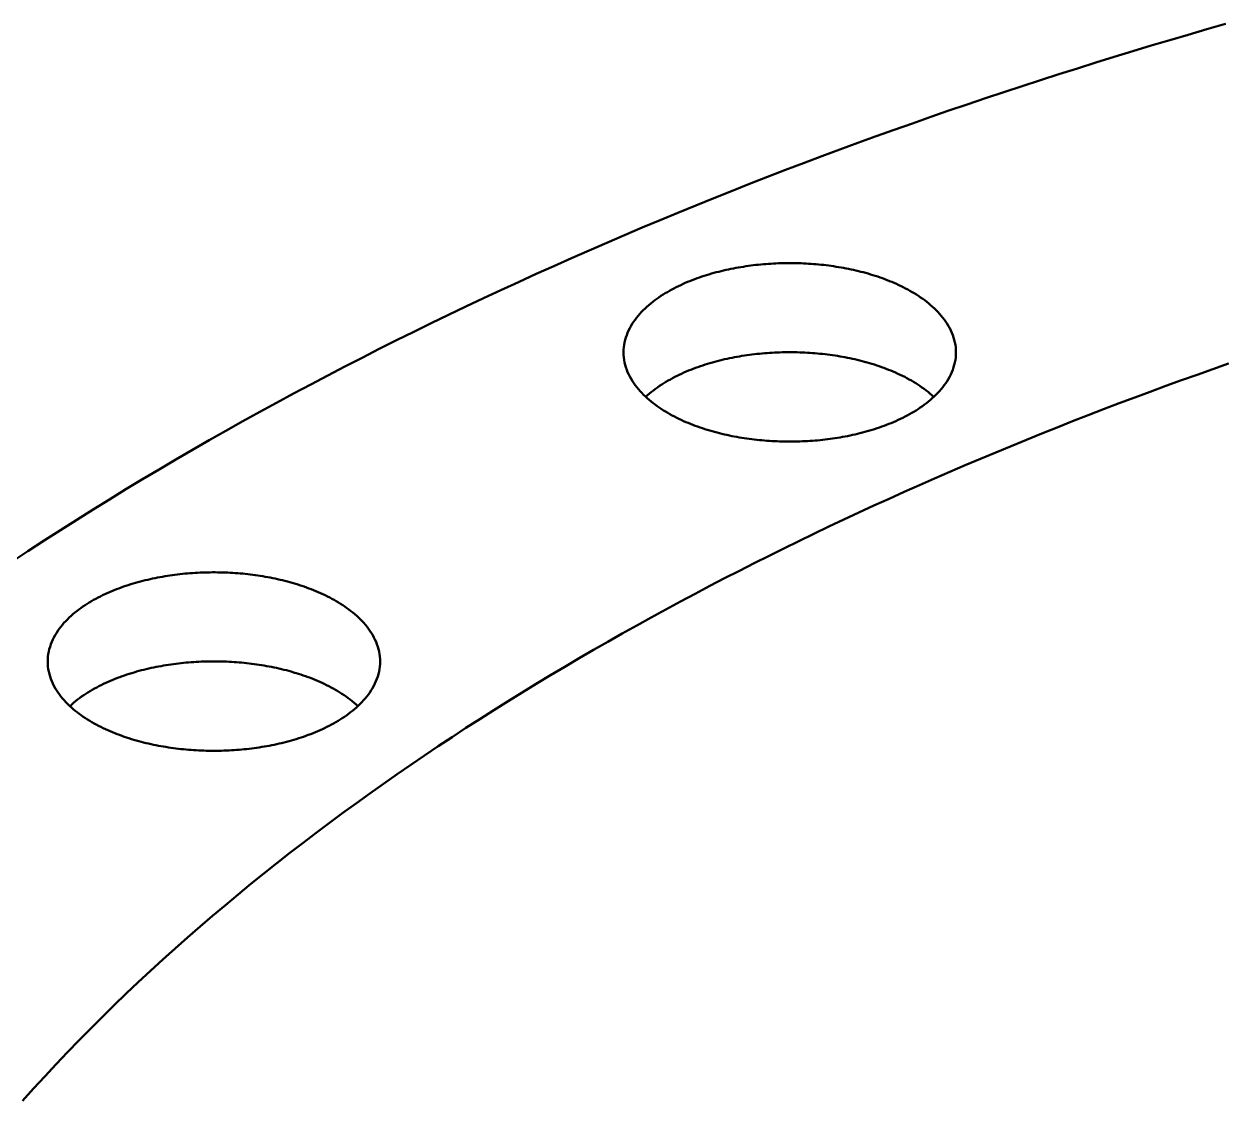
# Model space of a CAD drawing. Header units: millimetres. Extents: x 0 to 841, y 0 to 594.
# Drawn here: x 190.7 to 248, y 392.5 to 443.9 of the extents above; entities that cross this region are included whole.
import ezdxf

# ---------------------------------------------------------------- set-up
doc = ezdxf.new("R2010")
doc.units = ezdxf.units.MM
doc.layers.add('FINA', color=7, linetype='CONTINUOUS', lineweight=25)
doc.layers.add('VIS', color=7, linetype='CONTINUOUS', lineweight=50)

msp = doc.modelspace()

# ---------------------------------------------------------------- linework, layer by layer
at = {"layer": 'FINA'}
for points in [[(248.051, 443.904), (247.165, 443.65), (246.28, 443.393), (245.395, 443.133), (244.512, 442.87), (243.629, 442.604), (242.747, 442.334), (241.867, 442.062), (240.987, 441.786), (240.108, 441.507), (239.23, 441.226), (238.354, 440.94), (237.478, 440.652), (236.603, 440.361), (235.73, 440.066), (234.857, 439.768), (233.986, 439.467), (233.116, 439.162), (232.247, 438.854), (231.379, 438.543), (230.513, 438.228), (229.647, 437.91), (228.783, 437.589), (227.92, 437.264), (227.059, 436.936), (226.199, 436.605), (225.34, 436.27), (224.482, 435.931), (223.626, 435.589), (222.771, 435.244), (221.918, 434.894), (221.066, 434.542), (220.216, 434.185), (219.367, 433.825), (218.52, 433.462), (217.675, 433.095), (216.831, 432.724), (215.988, 432.349), (215.148, 431.971), (214.309, 431.588), (213.471, 431.202), (212.636, 430.813), (211.802, 430.419), (210.971, 430.022), (210.141, 429.62), (209.313, 429.215), (208.486, 428.806), (207.662, 428.392), (206.84, 427.975), (206.02, 427.554), (205.202, 427.128), (204.387, 426.699), (203.573, 426.265), (202.762, 425.827), (201.953, 425.385), (201.146, 424.939), (200.342, 424.489), (199.54, 424.034), (198.74, 423.575), (197.943, 423.111), (197.149, 422.643), (196.357, 422.171), (195.568, 421.694), (194.782, 421.213), (193.998, 420.727), (193.218, 420.237), (192.44, 419.742), (191.665, 419.243), (190.893, 418.739), (190.124, 418.23)], [(219.323, 428.23), (219.326, 428.35), (219.336, 428.47), (219.351, 428.589), (219.373, 428.707), (219.4, 428.824), (219.434, 428.94), (219.473, 429.053), (219.517, 429.165), (219.565, 429.275), (219.619, 429.383), (219.677, 429.488), (219.739, 429.591), (219.805, 429.692), (219.874, 429.79), (219.947, 429.885), (220.022, 429.979), (220.101, 430.07), (220.182, 430.158), (220.266, 430.244), (220.352, 430.328), (220.44, 430.41), (220.531, 430.489), (220.623, 430.566), (220.717, 430.641), (220.812, 430.714), (220.909, 430.785), (221.008, 430.854), (221.107, 430.921), (221.208, 430.987), (221.31, 431.05), (221.414, 431.111), (221.518, 431.171), (221.623, 431.229), (221.729, 431.286), (221.836, 431.34), (221.944, 431.394), (222.053, 431.445), (222.162, 431.495), (222.272, 431.544), (222.382, 431.591), (222.494, 431.636), (222.605, 431.681), (222.718, 431.724), (222.83, 431.765), (222.944, 431.805), (223.057, 431.844), (223.172, 431.882), (223.286, 431.918), (223.401, 431.953), (223.517, 431.987), (223.632, 432.019), (223.748, 432.05), (223.865, 432.081), (223.981, 432.11), (224.098, 432.137), (224.215, 432.164), (224.333, 432.19), (224.45, 432.214), (224.568, 432.238), (224.686, 432.26), (224.805, 432.281), (224.923, 432.301), (225.042, 432.32), (225.161, 432.338), (225.28, 432.355), (225.399, 432.371), (225.518, 432.386), (225.637, 432.4), (225.757, 432.413), (225.877, 432.425), (225.996, 432.435), (226.116, 432.445), (226.236, 432.454), (226.356, 432.462), (226.476, 432.469), (226.596, 432.475), (226.716, 432.48), (226.836, 432.484), (226.956, 432.487), (227.076, 432.488), (227.197, 432.489), (227.317, 432.489), (227.437, 432.488), (227.557, 432.487), (227.677, 432.484), (227.797, 432.48), (227.917, 432.475), (228.038, 432.469), (228.157, 432.462), (228.277, 432.454), (228.397, 432.445), (228.517, 432.435), (228.637, 432.425), (228.756, 432.413), (228.876, 432.4), (228.995, 432.386), (229.115, 432.371), (229.234, 432.355), (229.353, 432.338), (229.471, 432.32), (229.59, 432.301), (229.709, 432.281), (229.827, 432.26), (229.945, 432.238), (230.063, 432.214), (230.181, 432.19), (230.298, 432.164), (230.415, 432.137), (230.532, 432.11), (230.649, 432.081), (230.765, 432.05), (230.881, 432.019), (230.997, 431.987), (231.112, 431.953), (231.227, 431.918), (231.342, 431.882), (231.456, 431.844), (231.57, 431.805), (231.683, 431.765), (231.796, 431.724), (231.908, 431.681), (232.02, 431.636), (232.131, 431.591), (232.242, 431.544), (232.351, 431.495), (232.461, 431.445), (232.569, 431.394), (232.677, 431.34), (232.784, 431.286), (232.89, 431.229), (232.995, 431.171), (233.1, 431.111), (233.203, 431.05), (233.305, 430.987), (233.406, 430.921), (233.506, 430.854), (233.604, 430.785), (233.701, 430.714), (233.797, 430.641), (233.891, 430.566), (233.983, 430.489), (234.073, 430.41), (234.161, 430.328), (234.247, 430.244), (234.331, 430.158), (234.412, 430.07), (234.491, 429.979), (234.567, 429.885), (234.639, 429.79), (234.709, 429.692), (234.775, 429.591), (234.836, 429.488), (234.894, 429.383), (234.948, 429.275), (234.997, 429.165), (235.041, 429.053), (235.079, 428.94), (235.113, 428.824), (235.14, 428.707), (235.162, 428.589), (235.178, 428.47), (235.187, 428.35), (235.19, 428.23)], [(232.867, 425.218), (232.76, 425.162), (232.652, 425.107), (232.543, 425.054), (232.434, 425.002), (232.324, 424.952), (232.213, 424.904), (232.102, 424.857), (231.99, 424.811), (231.877, 424.767), (231.764, 424.725), (231.65, 424.683), (231.536, 424.643), (231.422, 424.605), (231.307, 424.567), (231.191, 424.531), (231.075, 424.496), (230.959, 424.463), (230.843, 424.43), (230.726, 424.399), (230.609, 424.369), (230.491, 424.34), (230.374, 424.313), (230.256, 424.286), (230.137, 424.261), (230.019, 424.237), (229.9, 424.214), (229.781, 424.192), (229.662, 424.171), (229.543, 424.151), (229.424, 424.132), (229.304, 424.115), (229.184, 424.098), (229.064, 424.082), (228.944, 424.068), (228.824, 424.054), (228.704, 424.042), (228.583, 424.03), (228.463, 424.02), (228.342, 424.01), (228.222, 424.002), (228.101, 423.995), (227.98, 423.988), (227.86, 423.983), (227.739, 423.978), (227.618, 423.975), (227.497, 423.972), (227.376, 423.971), (227.255, 423.97), (227.134, 423.971), (227.013, 423.972), (226.893, 423.975), (226.772, 423.978), (226.651, 423.983), (226.53, 423.988), (226.409, 423.995), (226.289, 424.002), (226.168, 424.011), (226.047, 424.02), (225.927, 424.031), (225.807, 424.042), (225.686, 424.055), (225.566, 424.068), (225.446, 424.083), (225.326, 424.098), (225.207, 424.115), (225.087, 424.133), (224.968, 424.152), (224.848, 424.171), (224.729, 424.192), (224.61, 424.214), (224.492, 424.237), (224.373, 424.262), (224.255, 424.287), (224.137, 424.314), (224.019, 424.341), (223.902, 424.37), (223.785, 424.4), (223.668, 424.431), (223.551, 424.463), (223.435, 424.497), (223.319, 424.532), (223.204, 424.568), (223.089, 424.605), (222.974, 424.644), (222.86, 424.684), (222.747, 424.726), (222.634, 424.768), (222.521, 424.812), (222.409, 424.858), (222.298, 424.905), (222.187, 424.953), (222.077, 425.004), (221.967, 425.055), (221.859, 425.108), (221.751, 425.163), (221.644, 425.219), (221.538, 425.277), (221.433, 425.337), (221.329, 425.399), (221.226, 425.462), (221.124, 425.527), (221.024, 425.595), (220.924, 425.664), (220.827, 425.735), (220.73, 425.808), (220.636, 425.883), (220.543, 425.96), (220.452, 426.04), (220.363, 426.122), (220.276, 426.206), (220.191, 426.292), (220.109, 426.381), (220.03, 426.472), (219.953, 426.566), (219.88, 426.662), (219.81, 426.761), (219.743, 426.862), (219.681, 426.965), (219.622, 427.071), (219.568, 427.179), (219.519, 427.289), (219.474, 427.402), (219.435, 427.516), (219.401, 427.632), (219.373, 427.75), (219.351, 427.869), (219.336, 427.989), (219.326, 428.109), (219.323, 428.23)], [(220.382, 426.104), (220.471, 426.185), (220.562, 426.264), (220.655, 426.34), (220.75, 426.415), (220.846, 426.487), (220.944, 426.558), (221.043, 426.626), (221.144, 426.693), (221.245, 426.758), (221.348, 426.82), (221.452, 426.881), (221.557, 426.941), (221.663, 426.998), (221.769, 427.054), (221.877, 427.109), (221.985, 427.161), (222.094, 427.212), (222.204, 427.262), (222.315, 427.31), (222.426, 427.357), (222.538, 427.402), (222.65, 427.446), (222.763, 427.488), (222.876, 427.529), (222.99, 427.569), (223.104, 427.607), (223.219, 427.644), (223.334, 427.68), (223.449, 427.715), (223.565, 427.748), (223.681, 427.78), (223.797, 427.811), (223.914, 427.841), (224.031, 427.869), (224.149, 427.897), (224.266, 427.923), (224.384, 427.948), (224.502, 427.972), (224.62, 427.995), (224.739, 428.017), (224.858, 428.038), (224.977, 428.058), (225.096, 428.076), (225.215, 428.094), (225.334, 428.11), (225.454, 428.126), (225.573, 428.14), (225.693, 428.154), (225.813, 428.166), (225.933, 428.178), (226.053, 428.188), (226.173, 428.197), (226.293, 428.206), (226.414, 428.213), (226.534, 428.22), (226.654, 428.225), (226.775, 428.229), (226.895, 428.233), (227.016, 428.235), (227.136, 428.237), (227.257, 428.237), (227.377, 428.237), (227.498, 428.235), (227.618, 428.233), (227.739, 428.229), (227.859, 428.225), (227.979, 428.22), (228.1, 428.213), (228.22, 428.206), (228.34, 428.197), (228.46, 428.188), (228.58, 428.178), (228.7, 428.166), (228.82, 428.154), (228.94, 428.14), (229.06, 428.126), (229.179, 428.11), (229.298, 428.094), (229.418, 428.076), (229.537, 428.058), (229.656, 428.038), (229.774, 428.017), (229.893, 427.995), (230.011, 427.972), (230.129, 427.948), (230.247, 427.923), (230.365, 427.897), (230.482, 427.869), (230.599, 427.841), (230.716, 427.811), (230.832, 427.78), (230.948, 427.748), (231.064, 427.715), (231.18, 427.68), (231.295, 427.644), (231.409, 427.607), (231.524, 427.569), (231.637, 427.529), (231.751, 427.488), (231.863, 427.446), (231.976, 427.402), (232.087, 427.357), (232.199, 427.31), (232.309, 427.262), (232.419, 427.212), (232.528, 427.161), (232.636, 427.109), (232.744, 427.054), (232.851, 426.998), (232.956, 426.941), (233.061, 426.881), (233.165, 426.82), (233.268, 426.758), (233.37, 426.693), (233.47, 426.626), (233.569, 426.558), (233.667, 426.487), (233.763, 426.415), (233.858, 426.34), (233.951, 426.264), (234.042, 426.185), (234.131, 426.104)], [(235.19, 428.23), (235.187, 428.109), (235.178, 427.988), (235.162, 427.868), (235.14, 427.75), (235.112, 427.632), (235.078, 427.516), (235.039, 427.401), (234.994, 427.289), (234.945, 427.178), (234.891, 427.07), (234.832, 426.964), (234.769, 426.861), (234.703, 426.76), (234.633, 426.661), (234.559, 426.565), (234.483, 426.471), (234.403, 426.38), (234.321, 426.291), (234.236, 426.205), (234.149, 426.121), (234.06, 426.039), (233.969, 425.959), (233.876, 425.882), (233.781, 425.807), (233.685, 425.733), (233.587, 425.662), (233.488, 425.593), (233.387, 425.526), (233.285, 425.461), (233.182, 425.397), (233.078, 425.336), (232.973, 425.276), (232.867, 425.218)], [(248.198, 427.691), (247.45, 427.429), (246.702, 427.164), (245.956, 426.897), (245.211, 426.626), (244.467, 426.353), (243.723, 426.076), (242.981, 425.797), (242.241, 425.515), (241.501, 425.23), (240.762, 424.942), (240.025, 424.651), (239.288, 424.356), (238.553, 424.059), (237.82, 423.759), (237.087, 423.456), (236.356, 423.149), (235.626, 422.84), (234.897, 422.527), (234.17, 422.211), (233.444, 421.892), (232.72, 421.57), (231.997, 421.245), (231.275, 420.916), (230.555, 420.584), (229.837, 420.249), (229.12, 419.91), (228.405, 419.568), (227.691, 419.223), (226.979, 418.875), (226.268, 418.523), (225.56, 418.167), (224.853, 417.808), (224.148, 417.446), (223.444, 417.08), (222.743, 416.711), (222.043, 416.338), (221.345, 415.961), (220.649, 415.581), (219.956, 415.197), (219.264, 414.81), (218.574, 414.419), (217.887, 414.024), (217.201, 413.625), (216.518, 413.223), (215.837, 412.817), (215.159, 412.407), (214.482, 411.993), (213.809, 411.575), (213.137, 411.154), (212.468, 410.728), (211.802, 410.299), (211.138, 409.865), (210.477, 409.427), (209.819, 408.985), (209.163, 408.54), (208.51, 408.09), (207.86, 407.635), (207.214, 407.177), (206.57, 406.714), (205.929, 406.247), (205.291, 405.776), (204.657, 405.301), (204.026, 404.821), (203.398, 404.336), (202.774, 403.847), (202.154, 403.354), (201.537, 402.856), (200.923, 402.354), (200.314, 401.847), (199.708, 401.335), (199.106, 400.819), (198.509, 400.298), (197.915, 399.772), (197.326, 399.242), (196.741, 398.706), (196.16, 398.166), (195.585, 397.621), (195.013, 397.072), (194.447, 396.517), (193.885, 395.957), (193.329, 395.393), (192.777, 394.823), (192.231, 394.248), (191.69, 393.669), (191.155, 393.084), (190.625, 392.494)], [(248.198, 427.691), (247.45, 427.429), (246.702, 427.164), (245.956, 426.897), (245.211, 426.626), (244.467, 426.353), (243.723, 426.076), (242.981, 425.797), (242.241, 425.515), (241.501, 425.23), (240.762, 424.942), (240.025, 424.651), (239.288, 424.356), (238.553, 424.059), (237.82, 423.759), (237.087, 423.456), (236.356, 423.149), (235.626, 422.84), (234.897, 422.527), (234.17, 422.211), (233.444, 421.892), (232.72, 421.57), (231.997, 421.245), (231.275, 420.916), (230.555, 420.584), (229.837, 420.249), (229.12, 419.91), (228.405, 419.568), (227.691, 419.223), (226.979, 418.875), (226.268, 418.523), (225.56, 418.167), (224.853, 417.808), (224.148, 417.446), (223.444, 417.08), (222.743, 416.711), (222.043, 416.338), (221.345, 415.961), (220.649, 415.581), (219.956, 415.197), (219.264, 414.81), (218.574, 414.419), (217.887, 414.024), (217.201, 413.625), (216.518, 413.223), (215.837, 412.817), (215.159, 412.407), (214.482, 411.993), (213.809, 411.575), (213.137, 411.154), (212.468, 410.728), (211.802, 410.299), (211.138, 409.865), (210.477, 409.427), (209.819, 408.985), (209.163, 408.54), (208.51, 408.09), (207.86, 407.635), (207.214, 407.177), (206.57, 406.714), (205.929, 406.247), (205.291, 405.776), (204.657, 405.301), (204.026, 404.821), (203.398, 404.336), (202.774, 403.847), (202.154, 403.354), (201.537, 402.856), (200.923, 402.354), (200.314, 401.847), (199.708, 401.335), (199.106, 400.819), (198.509, 400.298), (197.915, 399.772), (197.326, 399.242), (196.741, 398.706), (196.16, 398.166), (195.585, 397.621), (195.013, 397.072), (194.447, 396.517), (193.885, 395.957), (193.329, 395.393), (192.777, 394.823), (192.231, 394.248), (191.69, 393.669), (191.155, 393.084), (190.625, 392.494)], [(191.833, 413.471), (191.837, 413.591), (191.846, 413.711), (191.862, 413.83), (191.883, 413.948), (191.911, 414.065), (191.944, 414.181), (191.983, 414.294), (192.027, 414.406), (192.076, 414.516), (192.129, 414.624), (192.187, 414.729), (192.249, 414.832), (192.315, 414.933), (192.384, 415.031), (192.457, 415.126), (192.533, 415.22), (192.611, 415.311), (192.693, 415.399), (192.777, 415.485), (192.863, 415.569), (192.951, 415.651), (193.041, 415.73), (193.133, 415.807), (193.227, 415.882), (193.323, 415.955), (193.42, 416.026), (193.518, 416.095), (193.618, 416.162), (193.719, 416.228), (193.821, 416.291), (193.924, 416.352), (194.028, 416.412), (194.134, 416.47), (194.24, 416.527), (194.347, 416.581), (194.454, 416.635), (194.563, 416.686), (194.672, 416.736), (194.782, 416.785), (194.893, 416.832), (195.004, 416.877), (195.116, 416.922), (195.228, 416.965), (195.341, 417.006), (195.454, 417.046), (195.568, 417.085), (195.682, 417.123), (195.797, 417.159), (195.912, 417.194), (196.027, 417.228), (196.143, 417.26), (196.259, 417.291), (196.375, 417.322), (196.492, 417.351), (196.609, 417.378), (196.726, 417.405), (196.843, 417.431), (196.961, 417.455), (197.079, 417.479), (197.197, 417.501), (197.315, 417.522), (197.434, 417.542), (197.552, 417.561), (197.671, 417.579), (197.79, 417.596), (197.909, 417.612), (198.029, 417.627), (198.148, 417.641), (198.267, 417.654), (198.387, 417.666), (198.507, 417.676), (198.626, 417.686), (198.746, 417.695), (198.866, 417.703), (198.986, 417.71), (199.106, 417.716), (199.226, 417.721), (199.347, 417.725), (199.467, 417.728), (199.587, 417.729), (199.707, 417.73), (199.827, 417.73), (199.947, 417.729), (200.068, 417.728), (200.188, 417.725), (200.308, 417.721), (200.428, 417.716), (200.548, 417.71), (200.668, 417.703), (200.788, 417.695), (200.908, 417.686), (201.028, 417.676), (201.147, 417.666), (201.267, 417.654), (201.386, 417.641), (201.506, 417.627), (201.625, 417.612), (201.744, 417.596), (201.863, 417.579), (201.982, 417.561), (202.101, 417.542), (202.219, 417.522), (202.337, 417.501), (202.455, 417.479), (202.573, 417.455), (202.691, 417.431), (202.808, 417.405), (202.926, 417.378), (203.043, 417.351), (203.159, 417.322), (203.276, 417.291), (203.392, 417.26), (203.507, 417.228), (203.623, 417.194), (203.738, 417.159), (203.852, 417.123), (203.966, 417.085), (204.08, 417.046), (204.193, 417.006), (204.306, 416.965), (204.418, 416.922), (204.53, 416.877), (204.641, 416.832), (204.752, 416.785), (204.862, 416.736), (204.971, 416.686), (205.08, 416.635), (205.188, 416.581), (205.295, 416.527), (205.401, 416.47), (205.506, 416.412), (205.61, 416.352), (205.713, 416.291), (205.816, 416.228), (205.917, 416.162), (206.016, 416.095), (206.115, 416.026), (206.212, 415.955), (206.307, 415.882), (206.401, 415.807), (206.493, 415.73), (206.583, 415.651), (206.672, 415.569), (206.758, 415.485), (206.842, 415.399), (206.923, 415.311), (207.001, 415.22), (207.077, 415.126), (207.15, 415.031), (207.219, 414.933), (207.285, 414.832), (207.347, 414.729), (207.405, 414.624), (207.458, 414.516), (207.507, 414.406), (207.551, 414.294), (207.59, 414.181), (207.623, 414.065), (207.651, 413.948), (207.673, 413.83), (207.688, 413.711), (207.698, 413.591), (207.701, 413.471)], [(205.377, 410.459), (205.27, 410.403), (205.162, 410.348), (205.054, 410.295), (204.944, 410.243), (204.834, 410.193), (204.723, 410.145), (204.612, 410.098), (204.5, 410.052), (204.387, 410.008), (204.274, 409.966), (204.161, 409.924), (204.047, 409.884), (203.932, 409.846), (203.817, 409.808), (203.702, 409.772), (203.586, 409.737), (203.47, 409.704), (203.353, 409.671), (203.236, 409.64), (203.119, 409.61), (203.002, 409.582), (202.884, 409.554), (202.766, 409.527), (202.648, 409.502), (202.529, 409.478), (202.411, 409.455), (202.292, 409.433), (202.173, 409.412), (202.053, 409.392), (201.934, 409.373), (201.814, 409.356), (201.695, 409.339), (201.575, 409.323), (201.455, 409.309), (201.335, 409.295), (201.214, 409.283), (201.094, 409.271), (200.973, 409.261), (200.853, 409.251), (200.732, 409.243), (200.612, 409.236), (200.491, 409.229), (200.37, 409.224), (200.249, 409.219), (200.128, 409.216), (200.008, 409.213), (199.887, 409.212), (199.766, 409.211), (199.645, 409.212), (199.524, 409.213), (199.403, 409.216), (199.282, 409.219), (199.161, 409.224), (199.041, 409.229), (198.92, 409.236), (198.799, 409.243), (198.678, 409.252), (198.558, 409.261), (198.437, 409.272), (198.317, 409.283), (198.197, 409.296), (198.077, 409.309), (197.957, 409.324), (197.837, 409.339), (197.717, 409.356), (197.597, 409.374), (197.478, 409.393), (197.359, 409.412), (197.24, 409.433), (197.121, 409.455), (197.002, 409.478), (196.884, 409.503), (196.765, 409.528), (196.647, 409.555), (196.53, 409.582), (196.412, 409.611), (196.295, 409.641), (196.178, 409.672), (196.062, 409.704), (195.946, 409.738), (195.83, 409.773), (195.714, 409.809), (195.6, 409.846), (195.485, 409.885), (195.371, 409.925), (195.257, 409.967), (195.144, 410.009), (195.032, 410.053), (194.92, 410.099), (194.808, 410.146), (194.697, 410.195), (194.587, 410.245), (194.478, 410.296), (194.369, 410.349), (194.262, 410.404), (194.155, 410.46), (194.049, 410.518), (193.943, 410.578), (193.839, 410.64), (193.736, 410.703), (193.635, 410.768), (193.534, 410.836), (193.435, 410.905), (193.337, 410.976), (193.241, 411.049), (193.146, 411.124), (193.053, 411.202), (192.962, 411.281), (192.873, 411.363), (192.786, 411.447), (192.702, 411.533), (192.62, 411.622), (192.54, 411.713), (192.464, 411.807), (192.39, 411.903), (192.32, 412.002), (192.254, 412.103), (192.191, 412.206), (192.133, 412.312), (192.079, 412.42), (192.029, 412.53), (191.985, 412.643), (191.946, 412.757), (191.912, 412.873), (191.884, 412.991), (191.862, 413.11), (191.846, 413.23), (191.837, 413.35), (191.833, 413.471)], [(192.892, 411.345), (192.982, 411.426), (193.073, 411.505), (193.166, 411.581), (193.26, 411.656), (193.357, 411.728), (193.454, 411.799), (193.554, 411.867), (193.654, 411.934), (193.756, 411.999), (193.858, 412.061), (193.962, 412.122), (194.067, 412.182), (194.173, 412.239), (194.28, 412.295), (194.387, 412.35), (194.496, 412.402), (194.605, 412.453), (194.715, 412.503), (194.825, 412.551), (194.936, 412.598), (195.048, 412.643), (195.16, 412.687), (195.273, 412.729), (195.386, 412.77), (195.5, 412.81), (195.614, 412.848), (195.729, 412.885), (195.844, 412.921), (195.96, 412.956), (196.075, 412.989), (196.191, 413.021), (196.308, 413.052), (196.425, 413.082), (196.542, 413.11), (196.659, 413.138), (196.777, 413.164), (196.895, 413.189), (197.013, 413.213), (197.131, 413.236), (197.249, 413.258), (197.368, 413.279), (197.487, 413.299), (197.606, 413.317), (197.725, 413.335), (197.845, 413.351), (197.964, 413.367), (198.084, 413.381), (198.204, 413.395), (198.323, 413.407), (198.443, 413.419), (198.563, 413.429), (198.684, 413.438), (198.804, 413.447), (198.924, 413.454), (199.044, 413.461), (199.165, 413.466), (199.285, 413.47), (199.406, 413.474), (199.526, 413.476), (199.647, 413.478), (199.767, 413.478), (199.888, 413.478), (200.008, 413.476), (200.129, 413.474), (200.249, 413.47), (200.369, 413.466), (200.49, 413.461), (200.61, 413.454), (200.73, 413.447), (200.851, 413.438), (200.971, 413.429), (201.091, 413.419), (201.211, 413.407), (201.331, 413.395), (201.45, 413.381), (201.57, 413.367), (201.69, 413.351), (201.809, 413.335), (201.928, 413.317), (202.047, 413.299), (202.166, 413.279), (202.285, 413.258), (202.403, 413.236), (202.522, 413.213), (202.64, 413.189), (202.758, 413.164), (202.875, 413.138), (202.992, 413.11), (203.11, 413.082), (203.226, 413.052), (203.343, 413.021), (203.459, 412.989), (203.575, 412.956), (203.69, 412.921), (203.805, 412.885), (203.92, 412.848), (204.034, 412.81), (204.148, 412.77), (204.261, 412.729), (204.374, 412.687), (204.486, 412.643), (204.598, 412.598), (204.709, 412.551), (204.82, 412.503), (204.929, 412.453), (205.038, 412.402), (205.147, 412.35), (205.254, 412.295), (205.361, 412.239), (205.467, 412.182), (205.572, 412.122), (205.676, 412.061), (205.779, 411.999), (205.88, 411.934), (205.981, 411.867), (206.08, 411.799), (206.178, 411.728), (206.274, 411.656), (206.369, 411.581), (206.462, 411.505), (206.553, 411.426), (206.642, 411.345)], [(207.701, 413.471), (207.698, 413.35), (207.688, 413.229), (207.672, 413.11), (207.65, 412.991), (207.622, 412.873), (207.589, 412.757), (207.549, 412.642), (207.505, 412.53), (207.455, 412.419), (207.401, 412.311), (207.343, 412.205), (207.28, 412.102), (207.213, 412.001), (207.143, 411.902), (207.07, 411.806), (206.993, 411.712), (206.914, 411.621), (206.831, 411.532), (206.747, 411.446), (206.66, 411.362), (206.571, 411.28), (206.48, 411.2), (206.387, 411.123), (206.292, 411.048), (206.195, 410.975), (206.098, 410.903), (205.998, 410.834), (205.898, 410.767), (205.796, 410.702), (205.693, 410.638), (205.588, 410.577), (205.483, 410.517), (205.377, 410.459)]]:
    msp.add_lwpolyline(points, dxfattribs=at)
at = {"layer": 'VIS'}
for points in [[(248.051, 443.904), (247.165, 443.65), (246.28, 443.393), (245.395, 443.133), (244.512, 442.87), (243.629, 442.604), (242.747, 442.334), (241.867, 442.062), (240.987, 441.786), (240.108, 441.507), (239.23, 441.226), (238.354, 440.94), (237.478, 440.652), (236.603, 440.361), (235.73, 440.066), (234.857, 439.768), (233.986, 439.467), (233.116, 439.162), (232.247, 438.854), (231.379, 438.543), (230.513, 438.228), (229.647, 437.91), (228.783, 437.589), (227.92, 437.264), (227.059, 436.936), (226.199, 436.605), (225.34, 436.27), (224.482, 435.931), (223.626, 435.589), (222.771, 435.244), (221.918, 434.894), (221.066, 434.542), (220.216, 434.185), (219.367, 433.825), (218.52, 433.462), (217.675, 433.095), (216.831, 432.724), (215.988, 432.349), (215.148, 431.971), (214.309, 431.588), (213.471, 431.202), (212.636, 430.813), (211.802, 430.419), (210.971, 430.022), (210.141, 429.62), (209.313, 429.215), (208.486, 428.806), (207.662, 428.392), (206.84, 427.975), (206.02, 427.554), (205.202, 427.128), (204.387, 426.699), (203.573, 426.265), (202.762, 425.827), (201.953, 425.385), (201.146, 424.939), (200.342, 424.489), (199.54, 424.034), (198.74, 423.575), (197.943, 423.111), (197.149, 422.643), (196.357, 422.171), (195.568, 421.694), (194.782, 421.213), (193.998, 420.727), (193.218, 420.237), (192.44, 419.742), (191.665, 419.243), (190.893, 418.739), (190.124, 418.23)], [(219.323, 428.23), (219.326, 428.35), (219.336, 428.47), (219.351, 428.589), (219.373, 428.707), (219.4, 428.824), (219.434, 428.94), (219.473, 429.053), (219.517, 429.165), (219.565, 429.275), (219.619, 429.383), (219.677, 429.488), (219.739, 429.591), (219.805, 429.692), (219.874, 429.79), (219.947, 429.885), (220.022, 429.979), (220.101, 430.07), (220.182, 430.158), (220.266, 430.244), (220.352, 430.328), (220.44, 430.41), (220.531, 430.489), (220.623, 430.566), (220.717, 430.641), (220.812, 430.714), (220.909, 430.785), (221.008, 430.854), (221.107, 430.921), (221.208, 430.987), (221.31, 431.05), (221.414, 431.111), (221.518, 431.171), (221.623, 431.229), (221.729, 431.286), (221.836, 431.34), (221.944, 431.394), (222.053, 431.445), (222.162, 431.495), (222.272, 431.544), (222.382, 431.591), (222.494, 431.636), (222.605, 431.681), (222.718, 431.724), (222.83, 431.765), (222.944, 431.805), (223.057, 431.844), (223.172, 431.882), (223.286, 431.918), (223.401, 431.953), (223.517, 431.987), (223.632, 432.019), (223.748, 432.05), (223.865, 432.081), (223.981, 432.11), (224.098, 432.137), (224.215, 432.164), (224.333, 432.19), (224.45, 432.214), (224.568, 432.238), (224.686, 432.26), (224.805, 432.281), (224.923, 432.301), (225.042, 432.32), (225.161, 432.338), (225.28, 432.355), (225.399, 432.371), (225.518, 432.386), (225.637, 432.4), (225.757, 432.413), (225.877, 432.425), (225.996, 432.435), (226.116, 432.445), (226.236, 432.454), (226.356, 432.462), (226.476, 432.469), (226.596, 432.475), (226.716, 432.48), (226.836, 432.484), (226.956, 432.487), (227.076, 432.488), (227.197, 432.489), (227.317, 432.489), (227.437, 432.488), (227.557, 432.487), (227.677, 432.484), (227.797, 432.48), (227.917, 432.475), (228.038, 432.469), (228.157, 432.462), (228.277, 432.454), (228.397, 432.445), (228.517, 432.435), (228.637, 432.425), (228.756, 432.413), (228.876, 432.4), (228.995, 432.386), (229.115, 432.371), (229.234, 432.355), (229.353, 432.338), (229.471, 432.32), (229.59, 432.301), (229.709, 432.281), (229.827, 432.26), (229.945, 432.238), (230.063, 432.214), (230.181, 432.19), (230.298, 432.164), (230.415, 432.137), (230.532, 432.11), (230.649, 432.081), (230.765, 432.05), (230.881, 432.019), (230.997, 431.987), (231.112, 431.953), (231.227, 431.918), (231.342, 431.882), (231.456, 431.844), (231.57, 431.805), (231.683, 431.765), (231.796, 431.724), (231.908, 431.681), (232.02, 431.636), (232.131, 431.591), (232.242, 431.544), (232.351, 431.495), (232.461, 431.445), (232.569, 431.394), (232.677, 431.34), (232.784, 431.286), (232.89, 431.229), (232.995, 431.171), (233.1, 431.111), (233.203, 431.05), (233.305, 430.987), (233.406, 430.921), (233.506, 430.854), (233.604, 430.785), (233.701, 430.714), (233.797, 430.641), (233.891, 430.566), (233.983, 430.489), (234.073, 430.41), (234.161, 430.328), (234.247, 430.244), (234.331, 430.158), (234.412, 430.07), (234.491, 429.979), (234.567, 429.885), (234.639, 429.79), (234.709, 429.692), (234.775, 429.591), (234.836, 429.488), (234.894, 429.383), (234.948, 429.275), (234.997, 429.165), (235.041, 429.053), (235.079, 428.94), (235.113, 428.824), (235.14, 428.707), (235.162, 428.589), (235.178, 428.47), (235.187, 428.35), (235.19, 428.23)], [(232.867, 425.218), (232.76, 425.162), (232.652, 425.107), (232.543, 425.054), (232.434, 425.002), (232.324, 424.952), (232.213, 424.904), (232.102, 424.857), (231.99, 424.811), (231.877, 424.767), (231.764, 424.725), (231.65, 424.683), (231.536, 424.643), (231.422, 424.605), (231.307, 424.567), (231.191, 424.531), (231.075, 424.496), (230.959, 424.463), (230.843, 424.43), (230.726, 424.399), (230.609, 424.369), (230.491, 424.34), (230.374, 424.313), (230.256, 424.286), (230.137, 424.261), (230.019, 424.237), (229.9, 424.214), (229.781, 424.192), (229.662, 424.171), (229.543, 424.151), (229.424, 424.132), (229.304, 424.115), (229.184, 424.098), (229.064, 424.082), (228.944, 424.068), (228.824, 424.054), (228.704, 424.042), (228.583, 424.03), (228.463, 424.02), (228.342, 424.01), (228.222, 424.002), (228.101, 423.995), (227.98, 423.988), (227.86, 423.983), (227.739, 423.978), (227.618, 423.975), (227.497, 423.972), (227.376, 423.971), (227.255, 423.97), (227.134, 423.971), (227.013, 423.972), (226.893, 423.975), (226.772, 423.978), (226.651, 423.983), (226.53, 423.988), (226.409, 423.995), (226.289, 424.002), (226.168, 424.011), (226.047, 424.02), (225.927, 424.031), (225.807, 424.042), (225.686, 424.055), (225.566, 424.068), (225.446, 424.083), (225.326, 424.098), (225.207, 424.115), (225.087, 424.133), (224.968, 424.152), (224.848, 424.171), (224.729, 424.192), (224.61, 424.214), (224.492, 424.237), (224.373, 424.262), (224.255, 424.287), (224.137, 424.314), (224.019, 424.341), (223.902, 424.37), (223.785, 424.4), (223.668, 424.431), (223.551, 424.463), (223.435, 424.497), (223.319, 424.532), (223.204, 424.568), (223.089, 424.605), (222.974, 424.644), (222.86, 424.684), (222.747, 424.726), (222.634, 424.768), (222.521, 424.812), (222.409, 424.858), (222.298, 424.905), (222.187, 424.953), (222.077, 425.004), (221.967, 425.055), (221.859, 425.108), (221.751, 425.163), (221.644, 425.219), (221.538, 425.277), (221.433, 425.337), (221.329, 425.399), (221.226, 425.462), (221.124, 425.527), (221.024, 425.595), (220.924, 425.664), (220.827, 425.735), (220.73, 425.808), (220.636, 425.883), (220.543, 425.96), (220.452, 426.04), (220.363, 426.122), (220.276, 426.206), (220.191, 426.292), (220.109, 426.381), (220.03, 426.472), (219.953, 426.566), (219.88, 426.662), (219.81, 426.761), (219.743, 426.862), (219.681, 426.965), (219.622, 427.071), (219.568, 427.179), (219.519, 427.289), (219.474, 427.402), (219.435, 427.516), (219.401, 427.632), (219.373, 427.75), (219.351, 427.869), (219.336, 427.989), (219.326, 428.109), (219.323, 428.23)], [(220.382, 426.104), (220.471, 426.185), (220.562, 426.264), (220.655, 426.34), (220.75, 426.415), (220.846, 426.487), (220.944, 426.558), (221.043, 426.626), (221.144, 426.693), (221.245, 426.758), (221.348, 426.82), (221.452, 426.881), (221.557, 426.941), (221.663, 426.998), (221.769, 427.054), (221.877, 427.109), (221.985, 427.161), (222.094, 427.212), (222.204, 427.262), (222.315, 427.31), (222.426, 427.357), (222.538, 427.402), (222.65, 427.446), (222.763, 427.488), (222.876, 427.529), (222.99, 427.569), (223.104, 427.607), (223.219, 427.644), (223.334, 427.68), (223.449, 427.715), (223.565, 427.748), (223.681, 427.78), (223.797, 427.811), (223.914, 427.841), (224.031, 427.869), (224.149, 427.897), (224.266, 427.923), (224.384, 427.948), (224.502, 427.972), (224.62, 427.995), (224.739, 428.017), (224.858, 428.038), (224.977, 428.058), (225.096, 428.076), (225.215, 428.094), (225.334, 428.11), (225.454, 428.126), (225.573, 428.14), (225.693, 428.154), (225.813, 428.166), (225.933, 428.178), (226.053, 428.188), (226.173, 428.197), (226.293, 428.206), (226.414, 428.213), (226.534, 428.22), (226.654, 428.225), (226.775, 428.229), (226.895, 428.233), (227.016, 428.235), (227.136, 428.237), (227.257, 428.237), (227.377, 428.237), (227.498, 428.235), (227.618, 428.233), (227.739, 428.229), (227.859, 428.225), (227.979, 428.22), (228.1, 428.213), (228.22, 428.206), (228.34, 428.197), (228.46, 428.188), (228.58, 428.178), (228.7, 428.166), (228.82, 428.154), (228.94, 428.14), (229.06, 428.126), (229.179, 428.11), (229.298, 428.094), (229.418, 428.076), (229.537, 428.058), (229.656, 428.038), (229.774, 428.017), (229.893, 427.995), (230.011, 427.972), (230.129, 427.948), (230.247, 427.923), (230.365, 427.897), (230.482, 427.869), (230.599, 427.841), (230.716, 427.811), (230.832, 427.78), (230.948, 427.748), (231.064, 427.715), (231.18, 427.68), (231.295, 427.644), (231.409, 427.607), (231.524, 427.569), (231.637, 427.529), (231.751, 427.488), (231.863, 427.446), (231.976, 427.402), (232.087, 427.357), (232.199, 427.31), (232.309, 427.262), (232.419, 427.212), (232.528, 427.161), (232.636, 427.109), (232.744, 427.054), (232.851, 426.998), (232.956, 426.941), (233.061, 426.881), (233.165, 426.82), (233.268, 426.758), (233.37, 426.693), (233.47, 426.626), (233.569, 426.558), (233.667, 426.487), (233.763, 426.415), (233.858, 426.34), (233.951, 426.264), (234.042, 426.185), (234.131, 426.104)], [(235.19, 428.23), (235.187, 428.109), (235.178, 427.988), (235.162, 427.868), (235.14, 427.75), (235.112, 427.632), (235.078, 427.516), (235.039, 427.401), (234.994, 427.289), (234.945, 427.178), (234.891, 427.07), (234.832, 426.964), (234.769, 426.861), (234.703, 426.76), (234.633, 426.661), (234.559, 426.565), (234.483, 426.471), (234.403, 426.38), (234.321, 426.291), (234.236, 426.205), (234.149, 426.121), (234.06, 426.039), (233.969, 425.959), (233.876, 425.882), (233.781, 425.807), (233.685, 425.733), (233.587, 425.662), (233.488, 425.593), (233.387, 425.526), (233.285, 425.461), (233.182, 425.397), (233.078, 425.336), (232.973, 425.276), (232.867, 425.218)], [(248.198, 427.691), (247.45, 427.429), (246.702, 427.164), (245.956, 426.897), (245.211, 426.626), (244.467, 426.353), (243.723, 426.076), (242.981, 425.797), (242.241, 425.515), (241.501, 425.23), (240.762, 424.942), (240.025, 424.651), (239.288, 424.356), (238.553, 424.059), (237.82, 423.759), (237.087, 423.456), (236.356, 423.149), (235.626, 422.84), (234.897, 422.527), (234.17, 422.211), (233.444, 421.892), (232.72, 421.57), (231.997, 421.245), (231.275, 420.916), (230.555, 420.584), (229.837, 420.249), (229.12, 419.91), (228.405, 419.568), (227.691, 419.223), (226.979, 418.875), (226.268, 418.523), (225.56, 418.167), (224.853, 417.808), (224.148, 417.446), (223.444, 417.08), (222.743, 416.711), (222.043, 416.338), (221.345, 415.961), (220.649, 415.581), (219.956, 415.197), (219.264, 414.81), (218.574, 414.419), (217.887, 414.024), (217.201, 413.625), (216.518, 413.223), (215.837, 412.817), (215.159, 412.407), (214.482, 411.993), (213.809, 411.575), (213.137, 411.154), (212.468, 410.728), (211.802, 410.299), (211.138, 409.865), (210.477, 409.427), (209.819, 408.985), (209.163, 408.54), (208.51, 408.09), (207.86, 407.635), (207.214, 407.177), (206.57, 406.714), (205.929, 406.247), (205.291, 405.776), (204.657, 405.301), (204.026, 404.821), (203.398, 404.336), (202.774, 403.847), (202.154, 403.354), (201.537, 402.856), (200.923, 402.354), (200.314, 401.847), (199.708, 401.335), (199.106, 400.819), (198.509, 400.298), (197.915, 399.772), (197.326, 399.242), (196.741, 398.706), (196.16, 398.166), (195.585, 397.621), (195.013, 397.072), (194.447, 396.517), (193.885, 395.957), (193.329, 395.393), (192.777, 394.823), (192.231, 394.248), (191.69, 393.669), (191.155, 393.084), (190.625, 392.494)], [(248.198, 427.691), (247.45, 427.429), (246.702, 427.164), (245.956, 426.897), (245.211, 426.626), (244.467, 426.353), (243.723, 426.076), (242.981, 425.797), (242.241, 425.515), (241.501, 425.23), (240.762, 424.942), (240.025, 424.651), (239.288, 424.356), (238.553, 424.059), (237.82, 423.759), (237.087, 423.456), (236.356, 423.149), (235.626, 422.84), (234.897, 422.527), (234.17, 422.211), (233.444, 421.892), (232.72, 421.57), (231.997, 421.245), (231.275, 420.916), (230.555, 420.584), (229.837, 420.249), (229.12, 419.91), (228.405, 419.568), (227.691, 419.223), (226.979, 418.875), (226.268, 418.523), (225.56, 418.167), (224.853, 417.808), (224.148, 417.446), (223.444, 417.08), (222.743, 416.711), (222.043, 416.338), (221.345, 415.961), (220.649, 415.581), (219.956, 415.197), (219.264, 414.81), (218.574, 414.419), (217.887, 414.024), (217.201, 413.625), (216.518, 413.223), (215.837, 412.817), (215.159, 412.407), (214.482, 411.993), (213.809, 411.575), (213.137, 411.154), (212.468, 410.728), (211.802, 410.299), (211.138, 409.865), (210.477, 409.427), (209.819, 408.985), (209.163, 408.54), (208.51, 408.09), (207.86, 407.635), (207.214, 407.177), (206.57, 406.714), (205.929, 406.247), (205.291, 405.776), (204.657, 405.301), (204.026, 404.821), (203.398, 404.336), (202.774, 403.847), (202.154, 403.354), (201.537, 402.856), (200.923, 402.354), (200.314, 401.847), (199.708, 401.335), (199.106, 400.819), (198.509, 400.298), (197.915, 399.772), (197.326, 399.242), (196.741, 398.706), (196.16, 398.166), (195.585, 397.621), (195.013, 397.072), (194.447, 396.517), (193.885, 395.957), (193.329, 395.393), (192.777, 394.823), (192.231, 394.248), (191.69, 393.669), (191.155, 393.084), (190.625, 392.494)], [(191.833, 413.471), (191.837, 413.591), (191.846, 413.711), (191.862, 413.83), (191.883, 413.948), (191.911, 414.065), (191.944, 414.181), (191.983, 414.294), (192.027, 414.406), (192.076, 414.516), (192.129, 414.624), (192.187, 414.729), (192.249, 414.832), (192.315, 414.933), (192.384, 415.031), (192.457, 415.126), (192.533, 415.22), (192.611, 415.311), (192.693, 415.399), (192.777, 415.485), (192.863, 415.569), (192.951, 415.651), (193.041, 415.73), (193.133, 415.807), (193.227, 415.882), (193.323, 415.955), (193.42, 416.026), (193.518, 416.095), (193.618, 416.162), (193.719, 416.228), (193.821, 416.291), (193.924, 416.352), (194.028, 416.412), (194.134, 416.47), (194.24, 416.527), (194.347, 416.581), (194.454, 416.635), (194.563, 416.686), (194.672, 416.736), (194.782, 416.785), (194.893, 416.832), (195.004, 416.877), (195.116, 416.922), (195.228, 416.965), (195.341, 417.006), (195.454, 417.046), (195.568, 417.085), (195.682, 417.123), (195.797, 417.159), (195.912, 417.194), (196.027, 417.228), (196.143, 417.26), (196.259, 417.291), (196.375, 417.322), (196.492, 417.351), (196.609, 417.378), (196.726, 417.405), (196.843, 417.431), (196.961, 417.455), (197.079, 417.479), (197.197, 417.501), (197.315, 417.522), (197.434, 417.542), (197.552, 417.561), (197.671, 417.579), (197.79, 417.596), (197.909, 417.612), (198.029, 417.627), (198.148, 417.641), (198.267, 417.654), (198.387, 417.666), (198.507, 417.676), (198.626, 417.686), (198.746, 417.695), (198.866, 417.703), (198.986, 417.71), (199.106, 417.716), (199.226, 417.721), (199.347, 417.725), (199.467, 417.728), (199.587, 417.729), (199.707, 417.73), (199.827, 417.73), (199.947, 417.729), (200.068, 417.728), (200.188, 417.725), (200.308, 417.721), (200.428, 417.716), (200.548, 417.71), (200.668, 417.703), (200.788, 417.695), (200.908, 417.686), (201.028, 417.676), (201.147, 417.666), (201.267, 417.654), (201.386, 417.641), (201.506, 417.627), (201.625, 417.612), (201.744, 417.596), (201.863, 417.579), (201.982, 417.561), (202.101, 417.542), (202.219, 417.522), (202.337, 417.501), (202.455, 417.479), (202.573, 417.455), (202.691, 417.431), (202.808, 417.405), (202.926, 417.378), (203.043, 417.351), (203.159, 417.322), (203.276, 417.291), (203.392, 417.26), (203.507, 417.228), (203.623, 417.194), (203.738, 417.159), (203.852, 417.123), (203.966, 417.085), (204.08, 417.046), (204.193, 417.006), (204.306, 416.965), (204.418, 416.922), (204.53, 416.877), (204.641, 416.832), (204.752, 416.785), (204.862, 416.736), (204.971, 416.686), (205.08, 416.635), (205.188, 416.581), (205.295, 416.527), (205.401, 416.47), (205.506, 416.412), (205.61, 416.352), (205.713, 416.291), (205.816, 416.228), (205.917, 416.162), (206.016, 416.095), (206.115, 416.026), (206.212, 415.955), (206.307, 415.882), (206.401, 415.807), (206.493, 415.73), (206.583, 415.651), (206.672, 415.569), (206.758, 415.485), (206.842, 415.399), (206.923, 415.311), (207.001, 415.22), (207.077, 415.126), (207.15, 415.031), (207.219, 414.933), (207.285, 414.832), (207.347, 414.729), (207.405, 414.624), (207.458, 414.516), (207.507, 414.406), (207.551, 414.294), (207.59, 414.181), (207.623, 414.065), (207.651, 413.948), (207.673, 413.83), (207.688, 413.711), (207.698, 413.591), (207.701, 413.471)], [(205.377, 410.459), (205.27, 410.403), (205.162, 410.348), (205.054, 410.295), (204.944, 410.243), (204.834, 410.193), (204.723, 410.145), (204.612, 410.098), (204.5, 410.052), (204.387, 410.008), (204.274, 409.966), (204.161, 409.924), (204.047, 409.884), (203.932, 409.846), (203.817, 409.808), (203.702, 409.772), (203.586, 409.737), (203.47, 409.704), (203.353, 409.671), (203.236, 409.64), (203.119, 409.61), (203.002, 409.582), (202.884, 409.554), (202.766, 409.527), (202.648, 409.502), (202.529, 409.478), (202.411, 409.455), (202.292, 409.433), (202.173, 409.412), (202.053, 409.392), (201.934, 409.373), (201.814, 409.356), (201.695, 409.339), (201.575, 409.323), (201.455, 409.309), (201.335, 409.295), (201.214, 409.283), (201.094, 409.271), (200.973, 409.261), (200.853, 409.251), (200.732, 409.243), (200.612, 409.236), (200.491, 409.229), (200.37, 409.224), (200.249, 409.219), (200.128, 409.216), (200.008, 409.213), (199.887, 409.212), (199.766, 409.211), (199.645, 409.212), (199.524, 409.213), (199.403, 409.216), (199.282, 409.219), (199.161, 409.224), (199.041, 409.229), (198.92, 409.236), (198.799, 409.243), (198.678, 409.252), (198.558, 409.261), (198.437, 409.272), (198.317, 409.283), (198.197, 409.296), (198.077, 409.309), (197.957, 409.324), (197.837, 409.339), (197.717, 409.356), (197.597, 409.374), (197.478, 409.393), (197.359, 409.412), (197.24, 409.433), (197.121, 409.455), (197.002, 409.478), (196.884, 409.503), (196.765, 409.528), (196.647, 409.555), (196.53, 409.582), (196.412, 409.611), (196.295, 409.641), (196.178, 409.672), (196.062, 409.704), (195.946, 409.738), (195.83, 409.773), (195.714, 409.809), (195.6, 409.846), (195.485, 409.885), (195.371, 409.925), (195.257, 409.967), (195.144, 410.009), (195.032, 410.053), (194.92, 410.099), (194.808, 410.146), (194.697, 410.195), (194.587, 410.245), (194.478, 410.296), (194.369, 410.349), (194.262, 410.404), (194.155, 410.46), (194.049, 410.518), (193.943, 410.578), (193.839, 410.64), (193.736, 410.703), (193.635, 410.768), (193.534, 410.836), (193.435, 410.905), (193.337, 410.976), (193.241, 411.049), (193.146, 411.124), (193.053, 411.202), (192.962, 411.281), (192.873, 411.363), (192.786, 411.447), (192.702, 411.533), (192.62, 411.622), (192.54, 411.713), (192.464, 411.807), (192.39, 411.903), (192.32, 412.002), (192.254, 412.103), (192.191, 412.206), (192.133, 412.312), (192.079, 412.42), (192.029, 412.53), (191.985, 412.643), (191.946, 412.757), (191.912, 412.873), (191.884, 412.991), (191.862, 413.11), (191.846, 413.23), (191.837, 413.35), (191.833, 413.471)], [(192.892, 411.345), (192.982, 411.426), (193.073, 411.505), (193.166, 411.581), (193.26, 411.656), (193.357, 411.728), (193.454, 411.799), (193.554, 411.867), (193.654, 411.934), (193.756, 411.999), (193.858, 412.061), (193.962, 412.122), (194.067, 412.182), (194.173, 412.239), (194.28, 412.295), (194.387, 412.35), (194.496, 412.402), (194.605, 412.453), (194.715, 412.503), (194.825, 412.551), (194.936, 412.598), (195.048, 412.643), (195.16, 412.687), (195.273, 412.729), (195.386, 412.77), (195.5, 412.81), (195.614, 412.848), (195.729, 412.885), (195.844, 412.921), (195.96, 412.956), (196.075, 412.989), (196.191, 413.021), (196.308, 413.052), (196.425, 413.082), (196.542, 413.11), (196.659, 413.138), (196.777, 413.164), (196.895, 413.189), (197.013, 413.213), (197.131, 413.236), (197.249, 413.258), (197.368, 413.279), (197.487, 413.299), (197.606, 413.317), (197.725, 413.335), (197.845, 413.351), (197.964, 413.367), (198.084, 413.381), (198.204, 413.395), (198.323, 413.407), (198.443, 413.419), (198.563, 413.429), (198.684, 413.438), (198.804, 413.447), (198.924, 413.454), (199.044, 413.461), (199.165, 413.466), (199.285, 413.47), (199.406, 413.474), (199.526, 413.476), (199.647, 413.478), (199.767, 413.478), (199.888, 413.478), (200.008, 413.476), (200.129, 413.474), (200.249, 413.47), (200.369, 413.466), (200.49, 413.461), (200.61, 413.454), (200.73, 413.447), (200.851, 413.438), (200.971, 413.429), (201.091, 413.419), (201.211, 413.407), (201.331, 413.395), (201.45, 413.381), (201.57, 413.367), (201.69, 413.351), (201.809, 413.335), (201.928, 413.317), (202.047, 413.299), (202.166, 413.279), (202.285, 413.258), (202.403, 413.236), (202.522, 413.213), (202.64, 413.189), (202.758, 413.164), (202.875, 413.138), (202.992, 413.11), (203.11, 413.082), (203.226, 413.052), (203.343, 413.021), (203.459, 412.989), (203.575, 412.956), (203.69, 412.921), (203.805, 412.885), (203.92, 412.848), (204.034, 412.81), (204.148, 412.77), (204.261, 412.729), (204.374, 412.687), (204.486, 412.643), (204.598, 412.598), (204.709, 412.551), (204.82, 412.503), (204.929, 412.453), (205.038, 412.402), (205.147, 412.35), (205.254, 412.295), (205.361, 412.239), (205.467, 412.182), (205.572, 412.122), (205.676, 412.061), (205.779, 411.999), (205.88, 411.934), (205.981, 411.867), (206.08, 411.799), (206.178, 411.728), (206.274, 411.656), (206.369, 411.581), (206.462, 411.505), (206.553, 411.426), (206.642, 411.345)], [(207.701, 413.471), (207.698, 413.35), (207.688, 413.229), (207.672, 413.11), (207.65, 412.991), (207.622, 412.873), (207.589, 412.757), (207.549, 412.642), (207.505, 412.53), (207.455, 412.419), (207.401, 412.311), (207.343, 412.205), (207.28, 412.102), (207.213, 412.001), (207.143, 411.902), (207.07, 411.806), (206.993, 411.712), (206.914, 411.621), (206.831, 411.532), (206.747, 411.446), (206.66, 411.362), (206.571, 411.28), (206.48, 411.2), (206.387, 411.123), (206.292, 411.048), (206.195, 410.975), (206.098, 410.903), (205.998, 410.834), (205.898, 410.767), (205.796, 410.702), (205.693, 410.638), (205.588, 410.577), (205.483, 410.517), (205.377, 410.459)]]:
    msp.add_lwpolyline(points, dxfattribs=at)

doc.saveas('drawing.dxf')
